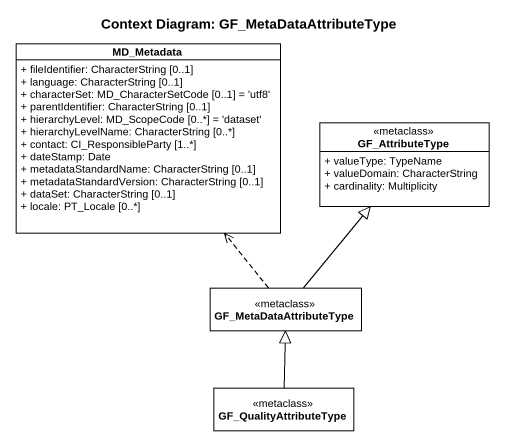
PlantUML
@startuml
title Context Diagram: GF_MetaDataAttributeType
hide circle
hide empty members
skinparam classAttributeIconSize 0
class MD_Metadata {
  + fileIdentifier: CharacterString [0..1]
  + language: CharacterString [0..1]
  + characterSet: MD_CharacterSetCode [0..1] = 'utf8'
  + parentIdentifier: CharacterString [0..1]
  + hierarchyLevel: MD_ScopeCode [0..*] = 'dataset'
  + hierarchyLevelName: CharacterString [0..*]
  + contact: CI_ResponsibleParty [1..*]
  + dateStamp: Date
  + metadataStandardName: CharacterString [0..1]
  + metadataStandardVersion: CharacterString [0..1]
  + dataSet: CharacterString [0..1]
  + locale: PT_Locale [0..*]
}
class GF_AttributeType <<metaclass>> {
  + valueType: TypeName
  + valueDomain: CharacterString
  + cardinality: Multiplicity
}
class GF_MetaDataAttributeType <<metaclass>>
class GF_QualityAttributeType <<metaclass>>
GF_MetaDataAttributeType .up.> MD_Metadata
GF_MetaDataAttributeType -up-|> GF_AttributeType
GF_QualityAttributeType -up-|> GF_MetaDataAttributeType
@enduml
